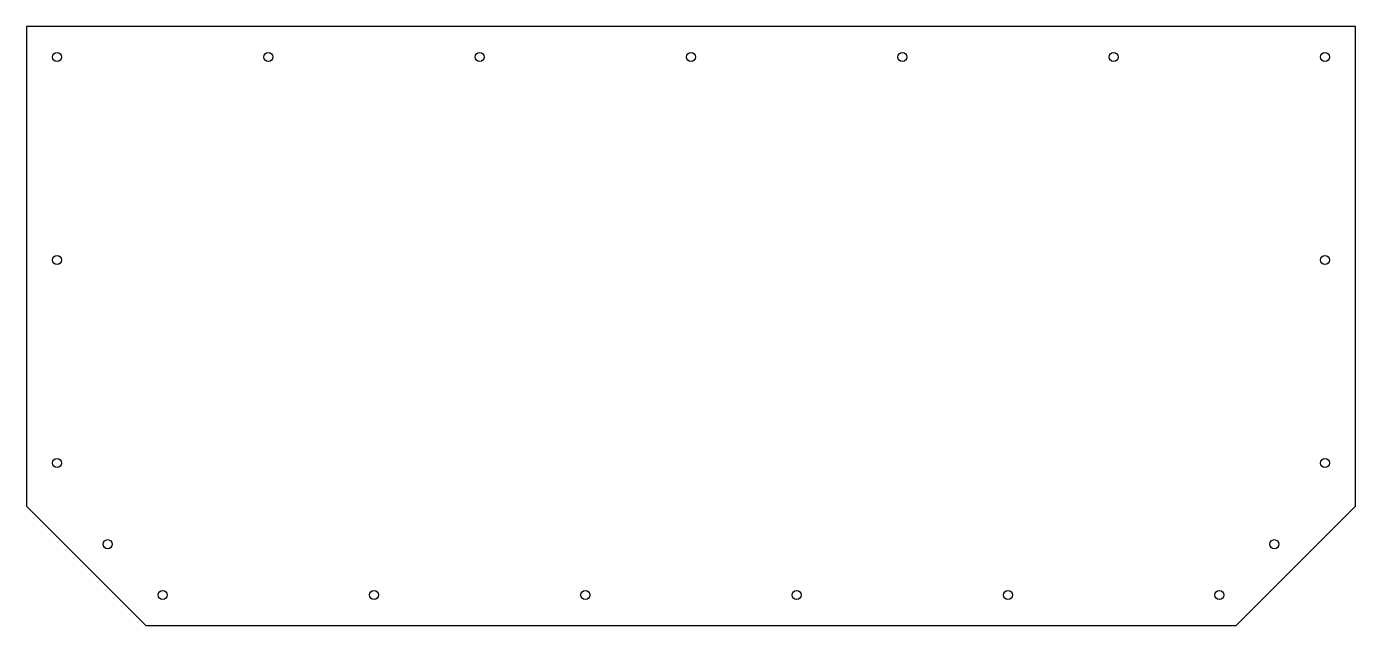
# Model space of a CAD drawing. Header units: millimetres. Extents: x -328 to 328, y -147 to 147.
import ezdxf

# ---------------------------------------------------------------- set-up
doc = ezdxf.new("R2010")
doc.units = ezdxf.units.MM

msp = doc.modelspace()

# ---------------------------------------------------------------- linework, layer by layer
at = {"color": 7, "linetype": 'Continuous', "lineweight": 25}
for p, q in [((327.5, 147.5), (-327.5, 147.5)), ((-327.5, 147.5), (-327.5, -88.71)), ((327.5, -88.71), (327.5, 147.5)), ((-327.5, -88.71), (-268.71, -147.5)), ((268.71, -147.5), (327.5, -88.71)), ((-268.71, -147.5), (268.71, -147.5))]:
    msp.add_line(p, q, dxfattribs=at)
for centre in [(-312.5, 132.5), (-208.33, 132.5), (-104.17, 132.5), (0, 132.5), (104.17, 132.5), (208.33, 132.5), (312.5, 132.5), (-312.5, 32.5), (312.5, 32.5), (-312.5, -67.5), (312.5, -67.5), (-287.5, -107.5), (287.5, -107.5), (-260.42, -132.5), (-156.25, -132.5), (-52.08, -132.5), (52.08, -132.5), (156.25, -132.5), (260.42, -132.5)]:
    msp.add_circle(centre, 2.25, dxfattribs=at)

doc.saveas('drawing.dxf')
